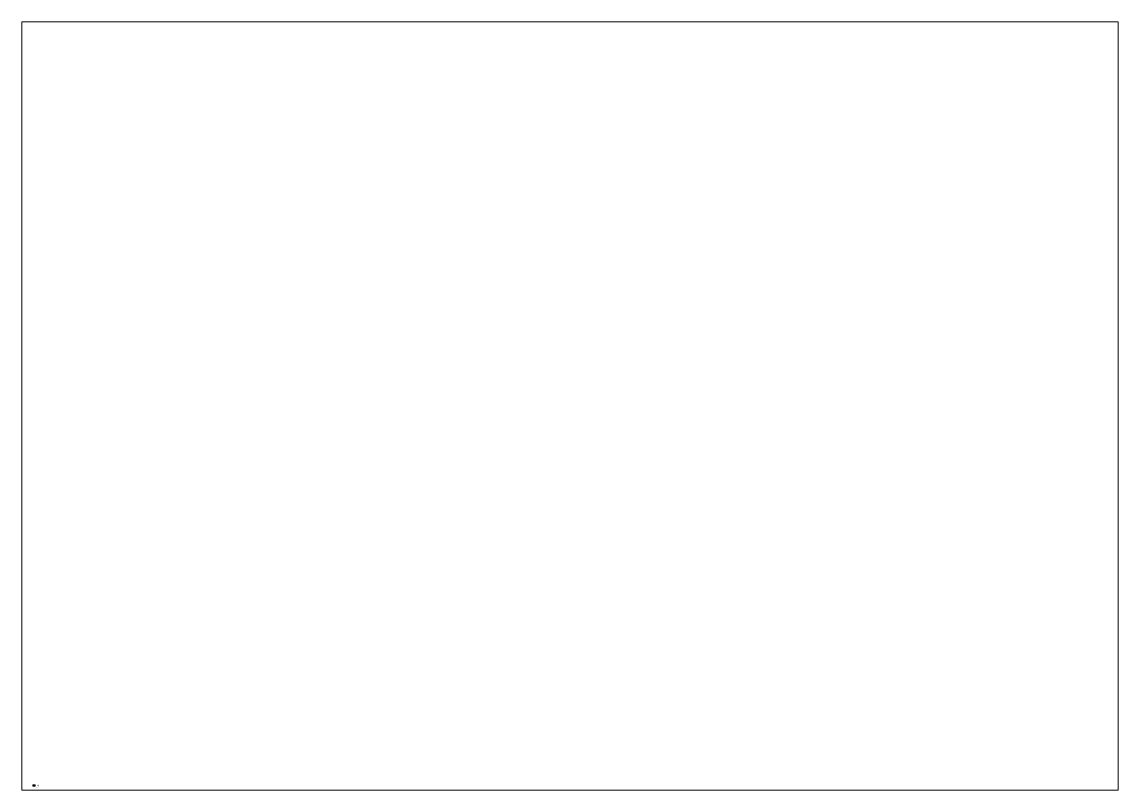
# Paper-space layout 'Présentation1' of a CAD drawing. Header units: metres. Extents: x 29 to 262, y 20 to 183.
# The model-space entities are those that its viewports show. They can reach past a viewport. Long polylines and large blocks are cut down to what shows.
import ezdxf

# ---------------------------------------------------------------- set-up
doc = ezdxf.new("R2010")
doc.units = ezdxf.units.M
doc.header["$LTSCALE"] = 2
doc.linetypes.add('Socle_Continu', pattern=[2.5, 2.5, 0])
doc.layers.get('0').update_dxf_attribs({"lineweight": 30})
doc.layers.add('TRANS_SCS', color=242, linetype='Socle_Continu', lineweight=13)
doc.styles.get("Standard").update_dxf_attribs({"font": 'arial.ttf'})

msp = doc.modelspace()

# ---------------------------------------------------------------- hatches: boundary and pattern name
at = {"layer": 'TRANS_SCS', "linetype": 'Socle_Continu'}
h = msp.add_hatch(color=256, dxfattribs=at)
h.dxf.hatch_style = 1
h.paths.add_polyline_path([(0, 0.6), (0, 0), (0.5, 0), (0.5, 0.6)])
h = msp.add_hatch(color=256, dxfattribs=at)
h.dxf.hatch_style = 1
h.paths.add_polyline_path([(0.5, 0.3), (1, 0.6), (1, 0)])

# ---------------------------------------------------------------- linework, layer by layer
at = {"layer": 'TRANS_SCS', "linetype": 'Socle_Continu', "flags": 128}
msp.add_lwpolyline([(0, 0.6), (1, 0.6), (1, 0), (0, 0)], close=True, dxfattribs=at)

# ---------------------------------------------------------------- texts
at = {"layer": 'TRANS_SCS', "linetype": 'Socle_Continu', "flags": 9}
for tag, p, s in [('CALQUE', (1.33, -0.06), 'TRANS_SCS'), ('ID', (1.33, 0.91), 'QP_1042'), ('NATURE', (1.33, 0.59), 'Distributeur de titres'), ('FAMILLE', (1.33, 0.27), 'Transport'), ('PCRS', (1.33, -0.38), 'HabillageSymbole')]:
    msp.add_attdef(tag, p, s, height=0.2, dxfattribs=at)

psp = doc.layouts.new('Présentation1')

# ---------------------------------------------------------------- viewports
at = {"layer": '0'}
psp.add_viewport(center=(145.35, 101.77), size=(232.56, 162.8309), view_center_point=(210, 148.5), view_height=299.995, dxfattribs=at)

doc.saveas('drawing.dxf')
